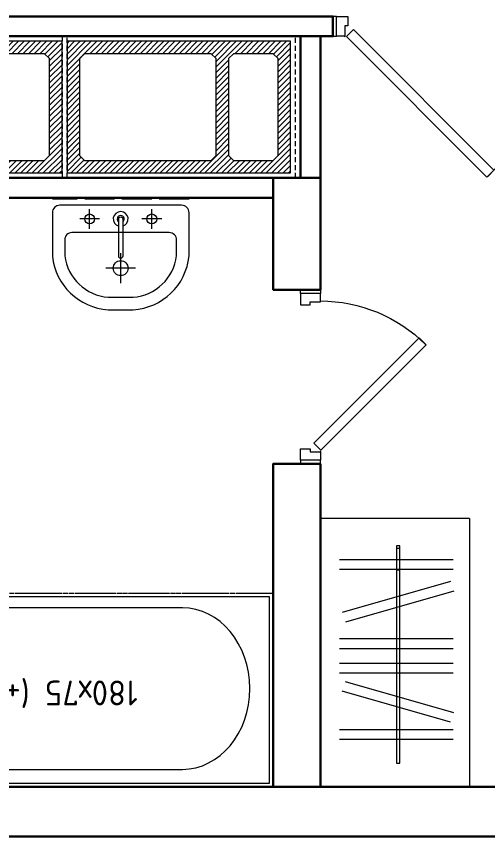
# Model space of a CAD drawing. Header units: millimetres. Extents: x 0 to 145404, y 0 to 194550.
# Drawn here: x 125222 to 127118, y 98346 to 101646 of the extents above; entities that cross this region are included whole.
import ezdxf
from ezdxf.enums import TextEntityAlignment as Align

# ---------------------------------------------------------------- set-up
doc = ezdxf.new("R2010")
doc.units = ezdxf.units.MM
for name, pattern in [('200_ШТРИХ', [320, 200, -120]), ('ACAD_ISO02W100', [15, 12, -3]), ('ГОСТ 2.303 5', [24, 20, -1.5, 1, -1.5])]:
    doc.linetypes.add(name, pattern=pattern)
for name, color, linetype, lineweight in [('АР - Вентблок', 36, 'Continuous', 9), ('АР - Двери', 126, 'Continuous', 9), ('АР - Монолит', 56, 'Continuous', 30), ('АР - Перегородки 190', 54, 'Continuous', 30), ('АР - Перегородки 80', 32, 'Continuous', 30), ('АР - Сантехника', 150, 'Continuous', 9)]:
    doc.layers.add(name, color=color, linetype=linetype, lineweight=lineweight)
doc.layers.add('АР - мебель', color=7, linetype='Continuous', lineweight=9, true_color=0x787878)
doc.styles.add('GOST 2.304', font='CS_Gost2304.shx', dxfattribs={"oblique": 15})
doc.styles.add('GOST-2.304_Type-B', font='GOST Common.ttf')

# ---------------------------------------------------------------- blocks, each defined once
blk = doc.blocks.new('Умывальник_550х420')
at = {"color": 0, "ltscale": 50}
for points in [[(55, -274.6), (230.3, -274.6, 0.365452), (445, -50.5), (445, 50.2, 0.368387), (228.9, 275.4), (55, 275.4, 0.412588), (25, 245.3), (25, -244.5, 0.412222)], [(163, -224.6), (228, -224.6, 0.357073), (395, -49.7), (395, 50.3, 0.35647), (228, 225.4), (165, 225.4, 0.411711), (135, 195.3), (135, -196.4, 0.420441)], [(80, 8.3), (230, 8.3, -1), (230, -7.7), (80, -7.7, -1)]]:
    blk.add_lwpolyline(points, format="xyb", close=True, dxfattribs=at)
for points in [[(80, 165.3), (80, 85.3)], [(120, 125.3), (40, 125.3)], [(278, 60.2), (278, -59.8)], [(338, 0.2), (218, 0.2)], [(80, -84.7), (80, -164.7)], [(120, -124.7), (40, -124.7)]]:
    blk.add_lwpolyline(points, dxfattribs=at)
for centre, radius in [((80, 125.3), 20), ((278, 0.2), 30), ((80, -124.7), 20)]:
    blk.add_circle(centre, radius, dxfattribs=at)
for radius, start, end in [(30, 15.466, 344.534), (14, 34.8499, 325.1501)]:
    blk.add_arc((80, 0.3), radius, start, end, dxfattribs=at)
at = {"layer": 'Defpoints', "linetype": 'ACAD_ISO02W100', "lineweight": -2, "ltscale": 10}
blk.add_lwpolyline([(0, 275.3), (0, -274.7)], dxfattribs=at)
at = {"layer": 'АР - Сантехника', "linetype": 'ACAD_ISO02W100', "ltscale": 10, "style": 'GOST 2.304', "width": 0.7}
blk.add_attdef('NAME', text='', height=250, dxfattribs=at).set_placement((278, 0.2, 0), align=Align.MIDDLE_CENTER)
blk = doc.blocks.new('*U206')
at = {"ltscale": 100}
for p, q in [((15, 37.5), (15, -42.5)), ((46, 37.5), (15, 37.5)), ((48, -4.5), (48, 35.5)), ((852, -4.5), (852, 37.5)), ((852, 37.5), (885, 37.5)), ((885, 37.5), (885, -42.5)), ((60, -4.5), (48, -4.5)), ((60, -42.5), (60, -4.5)), ((840, -42.5), (840, -4.5)), ((840, -4.5), (852, -4.5)), ((15, -42.5), (60, -42.5)), ((885, -42.5), (840, -42.5))]:
    blk.add_line(p, q, dxfattribs=at)
for points in [[(54.4, 38.9), (82.7, 10.6), (648, 575.9), (619.7, 604.2)], [(15, -42.5), (0, -42.5), (0, 37.5), (15, 37.5)], [(885, -42.5), (900, -42.5), (900, 37.5), (885, 37.5)]]:
    blk.add_lwpolyline(points, close=True, dxfattribs=at)
blk.add_circle((48, 37.5), 2, dxfattribs=at)
blk.add_arc((56.7, 37.5), 800, 0, 44.865, dxfattribs=at)
blk = doc.blocks.new('*U202')
at = {"ltscale": 100}
for p, q in [((15, 37.5), (15, -42.5)), ((46, 37.5), (15, 37.5)), ((48, -4.5), (48, 35.5)), ((652, -4.5), (652, 37.5)), ((652, 37.5), (685, 37.5)), ((685, 37.5), (685, -42.5)), ((60, -4.5), (48, -4.5)), ((60, -42.5), (60, -4.5)), ((640, -42.5), (640, -4.5)), ((640, -4.5), (652, -4.5)), ((15, -42.5), (60, -42.5)), ((685, -42.5), (640, -42.5))]:
    blk.add_line(p, q, dxfattribs=at)
for points in [[(54.4, 38.9), (82.7, 10.6), (506.5, 434.5), (478.3, 462.8)], [(15, -42.5), (0, -42.5), (0, 37.5), (15, 37.5)], [(685, -42.5), (700, -42.5), (700, 37.5), (685, 37.5)]]:
    blk.add_lwpolyline(points, close=True, dxfattribs=at)
blk.add_circle((48, 37.5), 2, dxfattribs=at)
blk.add_arc((55, 37.5), 600, 0, 44.865, dxfattribs=at)
blk = doc.blocks.new('Ш03 600х1200')
for p, q in [((0, 600), (-1200, 600)), ((-1200, 0), (-1200, 600)), ((0, 0), (0, 600)), ((-988.5, 66), (-988.5, 522.9)), ((-944.2, 66), (-944.2, 522.9)), ((-911.1, 76.8), (-772.2, 512)), ((-868.9, 63.3), (-730, 498.6)), ((-692.1, 66), (-692.1, 522.9)), ((-647.8, 66), (-647.8, 522.9)), ((-583, 66), (-583, 522.9)), ((-538.7, 66), (-538.7, 522.9)), ((-324.4, 63.3), (-463.3, 498.6)), ((-282.2, 76.8), (-421.1, 512)), ((-228.6, 66), (-228.6, 522.9)), ((-184.3, 66), (-184.3, 522.9)), ((-123, 293.3), (-1094.4, 293.3)), ((-1094.4, 293.3), (-1094.4, 280.4)), ((-1094.4, 280.4), (-123, 280.4)), ((-134.5, 293.3), (-228.9, 293.3)), ((-228.9, 293.3), (-228.9, 280.4)), ((-228.9, 280.4), (-134.5, 280.4)), ((-134.5, 280.4), (-134.5, 293.3)), ((-123, 280.4), (-123, 293.3)), ((0, 0), (-1200, 0))]:
    blk.add_line(p, q)
blk = doc.blocks.new('Вентблок 900 х 530')
at = {"layer": 'АР - Вентблок', "lineweight": 5}
h = blk.add_hatch(dxfattribs=at)
h.set_pattern_fill('ANSI31', color=256, scale=5)
h.set_pattern_definition([(45, (-3927617.913, -709139.574), (-11.22532015, 11.22532015), [])])
h.paths.add_polyline_path([(-20, 920), (-550, 920), (-550, 20), (-20, 20)])
h.paths.add_polyline_path([(-480, 670), (-500, 690), (-500, 850), (-480, 870), (-90, 870), (-70, 850), (-70, 690), (-90, 670)], flags=16)
h.paths.add_polyline_path([(-90, 620), (-70, 600), (-70, 90), (-90, 70), (-480, 70), (-500, 90), (-500, 600), (-480, 620)], flags=16)
at = {"layer": 'АР - Вентблок', "linetype": '200_ШТРИХ', "lineweight": 5, "ltscale": 0.1}
blk.add_lwpolyline([(-570, 0), (-570, 940), (0, 940), (0, 0)], close=True, dxfattribs=at)
at = {"layer": 'АР - Вентблок', "linetype": 'ByBlock'}
for points in [[(-550, 20), (-550, 920), (-20, 920), (-20, 20)], [(-500, 690), (-500, 850), (-480, 870), (-90, 870), (-70, 850), (-70, 690), (-90, 670), (-480, 670)], [(-500, 90), (-500, 600), (-480, 620), (-90, 620), (-70, 600), (-70, 90), (-90, 70), (-480, 70)]]:
    blk.add_lwpolyline(points, close=True, dxfattribs=at)
blk = doc.blocks.new('Ванна 180х75 (+15)')
at = {"layer": 'АР - Сантехника'}
for p, q in [((765, 1815), (15, 1815)), ((15, 1815), (15, 15)), ((765, 15), (765, 1815)), ((318.2, 1756.5), (318.4, 1761.1)), ((318.8, 1750.9), (318.2, 1756.5)), ((318.4, 1761.1), (319.3, 1764.3)), ((320.1, 1744.8), (318.8, 1750.9)), ((322.2, 1770), (319.3, 1764.3)), ((319.3, 1764.3), (320.9, 1765.8)), ((320.9, 1765.8), (323, 1765.3)), ((322.2, 1770), (324.2, 1771.8)), ((323, 1765.3), (325.4, 1763)), ((363.5, 1772), (324.2, 1771.8)), ((324.2, 1771.8), (326.8, 1771.2)), ((325.4, 1763), (327.8, 1759.1)), ((326.8, 1771.2), (329.8, 1768.4)), ((327.8, 1759.1), (330.1, 1753.9)), ((329.8, 1768.4), (332.9, 1763.5)), ((330.1, 1753.9), (332, 1748)), ((332.9, 1763.5), (335.7, 1757)), ((335.7, 1757), (338.1, 1749.7)), ((338.1, 1749.7), (339.7, 1742.1)), ((363.5, 1772), (365.1, 1771.7)), ((365.1, 1771.7), (366.9, 1769.9)), ((366.9, 1769.9), (368.7, 1767)), ((374.4, 1771.8), (367, 1769.8)), ((368.7, 1767), (370.5, 1763.1)), ((370.5, 1763.1), (371.9, 1758.7)), ((371.9, 1758.7), (372.9, 1754.2)), ((372.9, 1754.2), (373.3, 1750)), ((373.3, 1750), (373.2, 1746.5)), ((384.6, 1764.4), (384.6, 1564.3)), ((401.6, 1764.4), (401.6, 1564.3)), ((411.8, 1771.8), (419.3, 1769.8)), ((412.9, 1750), (413.4, 1754.2)), ((413.1, 1746.5), (412.9, 1750)), ((413.4, 1754.2), (414.4, 1758.7)), ((414.4, 1758.7), (415.8, 1763.1)), ((415.8, 1763.1), (417.5, 1767)), ((417.5, 1767), (419.4, 1769.9)), ((419.4, 1769.9), (421.2, 1771.7)), ((421.2, 1771.7), (422.7, 1772)), ((422.7, 1772), (462.1, 1771.8)), ((446.5, 1742.1), (448.1, 1749.7)), ((448.1, 1749.7), (450.5, 1757)), ((450.5, 1757), (453.4, 1763.5)), ((453.4, 1763.5), (456.4, 1768.4)), ((454.2, 1748), (456.1, 1753.9)), ((456.1, 1753.9), (458.4, 1759.1)), ((456.4, 1768.4), (459.4, 1771.2)), ((458.4, 1759.1), (460.9, 1763)), ((459.4, 1771.2), (462.1, 1771.8)), ((460.9, 1763), (463.3, 1765.3)), ((462.1, 1771.8), (464, 1770)), ((463.3, 1765.3), (465.4, 1765.8)), ((464, 1770), (466.9, 1764.3)), ((465.4, 1765.8), (466.9, 1764.3)), ((467.5, 1750.9), (466.2, 1744.8)), ((466.9, 1764.3), (467.9, 1761.1)), ((468.1, 1756.5), (467.5, 1750.9)), ((467.9, 1761.1), (468.1, 1756.5)), ((322, 1738.9), (320.1, 1744.8)), ((324.3, 1733.8), (322, 1738.9)), ((326.7, 1729.9), (324.3, 1733.8)), ((329.1, 1727.6), (326.7, 1729.9)), ((331.2, 1727.1), (329.1, 1727.6)), ((334.5, 1724.1), (329.1, 1727.6)), ((332.8, 1728.6), (331.2, 1727.1)), ((332, 1748), (333.3, 1742)), ((333.8, 1731.7), (332.8, 1728.6)), ((333.3, 1742), (333.9, 1736.4)), ((333.9, 1736.4), (333.8, 1731.7)), ((337.1, 1723.5), (334.5, 1724.1)), ((371.3, 1743), (337.1, 1723.5)), ((339.1, 1725.3), (337.1, 1723.5)), ((340.3, 1729.3), (339.1, 1725.3)), ((339.7, 1742.1), (340.5, 1735.1)), ((340.5, 1735.1), (340.3, 1729.3)), ((372.5, 1744.1), (371.3, 1743)), ((373.2, 1746.5), (372.5, 1744.1)), ((380.6, 1748.6), (373.2, 1746.6)), ((384.6, 1737.7), (384.5, 1737.8)), ((401.8, 1737.8), (401.6, 1737.7)), ((405.6, 1748.6), (413.1, 1746.6)), ((413.8, 1744.1), (413.1, 1746.5)), ((415, 1743), (413.8, 1744.1)), ((415, 1743), (449.1, 1723.5)), ((445.7, 1735.1), (446.5, 1742.1)), ((446, 1729.3), (445.7, 1735.1)), ((447.1, 1725.3), (446, 1729.3)), ((449.1, 1723.5), (447.1, 1725.3)), ((451.7, 1724.1), (449.1, 1723.5)), ((451.7, 1724.1), (457.1, 1727.6)), ((452.3, 1736.4), (452.9, 1742)), ((452.5, 1731.7), (452.3, 1736.4)), ((453.4, 1728.6), (452.5, 1731.7)), ((452.9, 1742), (454.2, 1748)), ((455, 1727.1), (453.4, 1728.6)), ((457.1, 1727.6), (455, 1727.1)), ((459.5, 1729.9), (457.1, 1727.6)), ((462, 1733.8), (459.5, 1729.9)), ((464.3, 1738.9), (462, 1733.8)), ((466.2, 1744.8), (464.3, 1738.9)), ((174.5, 1702.4), (618.9, 1702.4)), ((70.6, 1599.9), (70.6, 365.8)), ((720.6, 365.8), (720.6, 1599.9)), ((15, 15), (765, 15))]:
    blk.add_line(p, q, dxfattribs=at)
at = {"layer": 'АР - Сантехника', "linetype": 'ГОСТ 2.303 5'}
blk.add_lwpolyline([(780, 0), (0, 0), (0, 1830), (780, 1830)], close=True, dxfattribs=at)
at = {"layer": 'АР - Сантехника'}
for points in [[(401.6, 1569.8), (402.4, 1568.7), (403, 1567.5), (403.4, 1566.2), (403.6, 1564.9), (403.6, 1563.6), (403.4, 1562.3), (402.9, 1561), (402.3, 1559.8), (401.5, 1558.7), (400.5, 1557.7), (399.4, 1556.9), (398.1, 1556.2), (396.8, 1555.6), (395.3, 1555.2), (393.9, 1555.1), (392.4, 1555.1), (390.9, 1555.2), (389.5, 1555.6), (388.1, 1556.2), (386.9, 1556.9), (385.7, 1557.7), (384.8, 1558.7), (383.9, 1559.8), (383.3, 1561), (382.9, 1562.3), (382.7, 1563.6), (382.6, 1564.9), (382.8, 1566.2), (383.2, 1567.5), (383.8, 1568.7), (384.6, 1569.8)], [(401.6, 1564.3), (401.5, 1563.1), (401.2, 1562), (400.7, 1560.9), (400, 1559.9), (399.1, 1559), (398.1, 1558.2), (397, 1557.6), (395.7, 1557.2), (394.5, 1556.9), (393.1, 1556.8), (391.8, 1556.9), (390.5, 1557.2), (389.3, 1557.6), (388.1, 1558.2), (387.1, 1559), (386.2, 1559.9), (385.5, 1560.9), (385, 1562), (384.7, 1563.1), (384.6, 1564.3)], [(401.6, 1558.9), (401.5, 1557.7), (401.2, 1556.5), (400.7, 1555.4), (400, 1554.4), (399.1, 1553.5), (398.1, 1552.7), (397, 1552.1), (395.7, 1551.7), (394.5, 1551.4), (393.1, 1551.3), (391.8, 1551.4), (390.5, 1551.7), (389.3, 1552.1), (388.1, 1552.7), (387.1, 1553.5), (386.2, 1554.4), (385.5, 1555.4), (385, 1556.5), (384.7, 1557.7), (384.6, 1558.9)]]:
    blk.add_lwpolyline(points, dxfattribs=at)
for centre, radius, start, end in [((393.1, 1764.4), 28, 13.4165, 166.5835), ((393.1, 1764.4), 15, 304.5181, 235.4819), ((393.1, 1764.4), 10, 328.2117, 211.7883), ((393.1, 1764.4), 8.5, 0, 180), ((393.1, 1764.4), 28, 223.4165, 252.3278), ((393.1, 1764.4), 28, 287.6722, 316.5835), ((173.1, 1599.9), 102.5, 89.241, 180), ((618.1, 1599.9), 102.5, 0, 90.759)]:
    blk.add_arc(centre, radius, start, end, dxfattribs=at)
blk.add_ellipse((395.6, 365.8), major_axis=(325, 0), ratio=0.835998, start_param=3.141593, end_param=6.283185, dxfattribs=at)
at = {"layer": 'АР - Сантехника', "linetype": 'Continuous', "style": 'GOST-2.304_Type-B'}
blk.add_text('180х75 (+15)', height=100, rotation=90, dxfattribs=at).set_placement((378.1, 889.4), align=Align.MIDDLE_CENTER)
blk = doc.blocks.new('Квартира 2К 9900 тип 9')
at = {"layer": 'АР - Монолит'}
blk.add_lwpolyline([(0, 0), (0, 200), (6650, 200), (6650, 0)], close=True, dxfattribs=at)
at = {"layer": 'АР - Перегородки 190', "elevation": 0}
for points in [[(2220, 2650), (2220, 2200), (2030, 2200), (2030, 2650)], [(2220, 1500), (2220, 200), (2030, 200), (2030, 1500)]]:
    blk.add_lwpolyline(points, close=True, dxfattribs=at)
at = {"layer": 'АР - Перегородки 80'}
for points in [[(200, 3220), (200, 3300), (2270, 3300), (2270, 3220)], [(2220, 2650), (2220, 3220), (2140, 3220), (2140, 2650)], [(200, 2570), (200, 2650), (2030, 2650), (2030, 2570)]]:
    blk.add_lwpolyline(points, close=True, dxfattribs=at)
at = {"xscale": -1, "rotation": 270}
for p in [(260, 3220, 0), (1180, 3220, 0)]:
    blk.add_blockref('Вентблок 900 х 530', p, dxfattribs=at)
at = {"rotation": 90}
blk.add_blockref('Ванна 180х75 (+15)', (2030, 200), dxfattribs=at)
at = {"layer": 'АР - Двери', "xscale": -1}
for name, p, rotation in [('*U206', (2270, 3257.5, 0), 180), ('*U202', (2182.5, 1500, 0), 270)]:
    blk.add_blockref(name, p, dxfattribs=dict(at, rotation=rotation))
at = {"layer": 'АР - мебель', "xscale": 0.9, "rotation": 90}
blk.add_blockref('Ш03 600х1200', (2820, 1280, 0), dxfattribs=at)
at = {"layer": 'АР - Сантехника', "rotation": 270}
blk.add_blockref('Умывальник_550х420', (1415.8, 2565, 0), dxfattribs=at)
blk = doc.blocks.new('V_Section_2')
blk.add_blockref('Квартира 2К 9900 тип 9', (8950, -35700))
blk = doc.blocks.new('Квартира 1К 6300 тип 36-1')
at = {"layer": 'АР - Монолит'}
blk.add_lwpolyline([(0, 6300), (0, 6500), (6650, 6500), (6650, 6300)], close=True, dxfattribs=at)
blk = doc.blocks.new('V_Section_3')
blk.add_blockref('Квартира 1К 6300 тип 36-1', (8950, -6500))

msp = doc.modelspace()

# ---------------------------------------------------------------- block references
for name, p in [('V_Section_2', (115275.5, 134046.1, 0)), ('V_Section_3', (113275.5, 98346.1, 0))]:
    msp.add_blockref(name, p)

doc.saveas('drawing.dxf')
